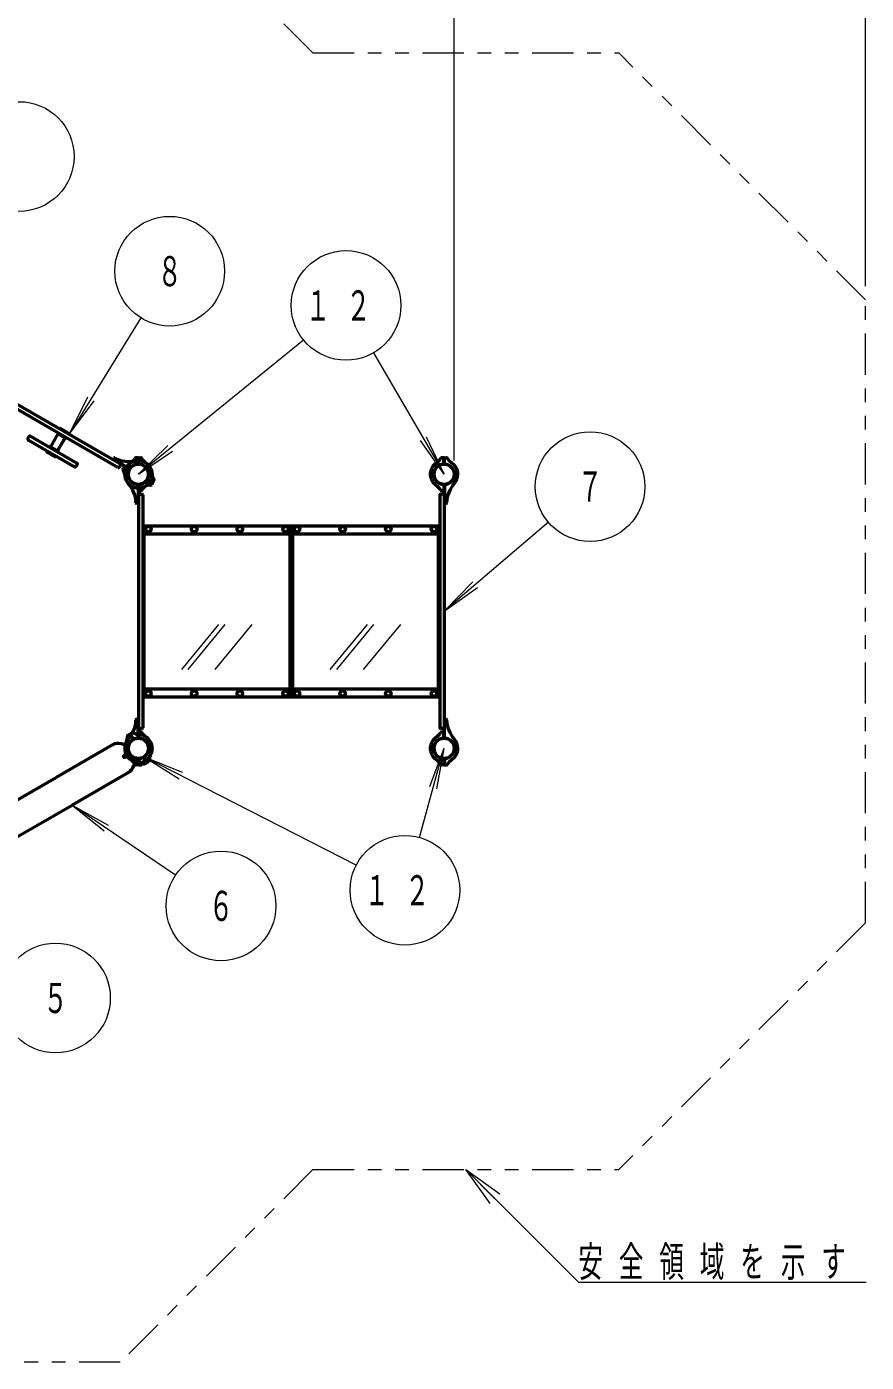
# Model space of a CAD drawing. Units: millimetres on the paper, scale 1:60. Extents: x -385 to 0, y -297 to 267.
# Drawn here: x -227.9 to -166.6, y 119.2 to 216.6 of the extents above; entities that cross this region are included whole.
import ezdxf
from ezdxf.enums import TextEntityAlignment as Align

# ---------------------------------------------------------------- set-up
doc = ezdxf.new("R2010")
doc.units = ezdxf.units.MM
doc.linetypes.add('USER1', pattern=[4.5, 2.5, -2])
doc.linetypes.add('USER3', pattern=[8, 3, -1, 1, -1, 1, -1])
doc.layers.add('LY_1', color=140, linetype='Continuous', lineweight=50)
doc.styles.add('ＭＳ ゴシック', font='')
doc.styles.get('ＭＳ ゴシック').set_extended_font_data('MS Gothic')

msp = doc.modelspace()

# ---------------------------------------------------------------- linework, layer by layer
at = {"layer": 'LY_1', "color": 7, "lineweight": 13}
for p, q in [((-196.685, 184.986), (-196.685, 239.957)), ((-166.685, 197.72), (-166.685, 239.957)), ((-219.543, 195.401), (-224.753, 186.949)), ((-207.685, 193.781), (-219.728, 183.986)), ((-202.573, 192.846), (-197.428, 183.986)), ((-224.753, 186.949), (-223.407, 189.63)), ((-224.753, 186.949), (-222.962, 189.355)), ((-197.428, 183.986), (-199.155, 186.439)), ((-197.428, 183.986), (-198.702, 186.701)), ((-219.728, 183.986), (-217.574, 186.074)), ((-219.728, 183.986), (-217.244, 185.669)), ((-189.822, 180.485), (-197.428, 173.986)), ((-197.428, 173.986), (-195.325, 176.126)), ((-197.428, 173.986), (-194.986, 175.728)), ((-213.886, 173.036), (-216.589, 169.733)), ((-213.414, 173.036), (-216.118, 169.733)), ((-211.451, 173.036), (-214.154, 169.733)), ((-203.052, 173.036), (-205.756, 169.733)), ((-202.581, 173.036), (-205.284, 169.733)), ((-200.618, 173.036), (-203.321, 169.733)), ((-199.232, 157.492), (-197.453, 163.986)), ((-197.453, 163.986), (-198.495, 161.172)), ((-197.453, 163.986), (-197.99, 161.034)), ((-219.305, 163.366), (-216.526, 162.237)), ((-219.305, 163.366), (-216.764, 161.772)), ((-203.85, 155.456), (-219.305, 163.366)), ((-224.557, 159.85), (-221.937, 158.389)), ((-224.557, 159.85), (-222.23, 157.956)), ((-217.016, 154.736), (-224.557, 159.85)), ((-194.076, 130.768), (-195.844, 133.243)), ((-195.844, 133.243), (-193.369, 131.475)), ((-195.844, 133.243), (-193.722, 131.122)), ((-195.844, 133.243), (-187.634, 125.034)), ((-187.634, 125.034), (-166.634, 125.034))]:
    msp.add_line(p, q, dxfattribs=at)
at = {"layer": 'LY_1', "color": 7, "linetype": 'USER3', "lineweight": 13}
for p, q in [((-206.994, 214.728), (-221.223, 228.957)), ((-206.994, 214.728), (-184.694, 214.728)), ((-206.994, 133.243), (-221.051, 119.186)), ((-206.994, 133.243), (-184.694, 133.243))]:
    msp.add_line(p, q, dxfattribs=at)
at = {"layer": 'LY_1', "linetype": 'USER3', "lineweight": 13}
for p, q in [((-166.685, 196.72), (-184.694, 214.728)), ((-166.685, 151.252), (-166.685, 196.72)), ((-166.685, 151.252), (-184.694, 133.243)), ((-221.051, 119.186), (-283.843, 119.186))]:
    msp.add_line(p, q, dxfattribs=at)
at = {"layer": 'LY_1'}
for p, q in [((-221.221, 184.482), (-229.376, 189.191)), ((-221.063, 184.757), (-229.218, 189.465)), ((-225.501, 187.319), (-225.475, 187.365)), ((-225.475, 187.365), (-224.753, 186.949)), ((-227.786, 186.594), (-227.711, 186.724)), ((-227.756, 186.481), (-224.378, 184.531)), ((-227.597, 186.755), (-224.22, 184.805)), ((-226.117, 185.986), (-225.571, 186.932)), ((-225.686, 186.999), (-225.66, 187.045)), ((-225.686, 186.999), (-224.965, 186.582)), ((-225.626, 185.703), (-225.08, 186.649)), ((-224.938, 186.628), (-224.965, 186.582)), ((-224.753, 186.949), (-224.78, 186.902)), ((-226.465, 185.649), (-226.428, 185.714)), ((-226.465, 185.649), (-225.744, 185.232)), ((-226.428, 185.714), (-225.706, 185.297)), ((-226.27, 185.988), (-226.232, 186.053)), ((-226.27, 185.988), (-225.548, 185.572)), ((-226.232, 186.053), (-225.51, 185.636)), ((-225.744, 185.232), (-225.706, 185.297)), ((-225.548, 185.572), (-225.51, 185.636)), ((-219.787, 185.193), (-219.908, 185.189)), ((-219.668, 185.193), (-219.537, 185.188)), ((-197.487, 185.193), (-197.618, 185.188)), ((-197.368, 185.193), (-197.247, 185.189)), ((-224.264, 184.561), (-224.189, 184.691)), ((-221.537, 185.1), (-221.49, 185.173)), ((-220.392, 184.398), (-221.526, 185.053)), ((-221.107, 184.513), (-221.032, 184.643)), ((-220.803, 184.538), (-220.86, 184.431)), ((-220.417, 184.355), (-220.757, 184.551)), ((-219.753, 184.767), (-219.753, 185.159)), ((-219.703, 184.767), (-219.703, 185.159)), ((-197.453, 184.767), (-197.453, 185.159)), ((-197.403, 184.767), (-197.403, 185.159)), ((-219.064, 183.573), (-218.724, 183.377)), ((-219.039, 183.617), (-218.699, 183.42)), ((-218.712, 183.331), (-218.782, 183.219)), ((-218.742, 184.152), (-218.739, 184.152)), ((-218.742, 183.819), (-218.739, 183.819)), ((-218.653, 183.434), (-218.596, 183.541)), ((-198.414, 184.152), (-198.416, 184.152)), ((-198.414, 183.819), (-198.416, 183.819)), ((-220.365, 183.215), (-220.366, 183.213)), ((-220.076, 183.048), (-220.078, 183.046)), ((-219.753, 183.205), (-219.753, 181.895)), ((-219.728, 182.477), (-219.728, 165.494)), ((-219.703, 183.205), (-219.703, 182.812)), ((-219.678, 182.527), (-219.461, 182.527)), ((-219.668, 182.779), (-219.547, 182.783)), ((-219.411, 182.477), (-219.411, 165.494)), ((-197.744, 182.477), (-197.744, 165.494)), ((-197.478, 182.527), (-197.694, 182.527)), ((-197.487, 182.779), (-197.608, 182.783)), ((-197.453, 183.205), (-197.453, 182.812)), ((-197.428, 182.477), (-197.428, 165.494)), ((-197.403, 183.205), (-197.403, 181.895)), ((-219.788, 181.862), (-219.875, 181.866)), ((-197.368, 181.862), (-197.28, 181.866)), ((-219.411, 180.236), (-219.411, 167.736)), ((-219.411, 180.236), (-208.578, 180.236)), ((-219.328, 180.236), (-219.328, 167.736)), ((-219.211, 179.644), (-208.778, 179.644)), ((-208.661, 167.736), (-208.661, 180.236)), ((-208.578, 180.236), (-208.578, 167.736)), ((-208.578, 180.236), (-197.744, 180.236)), ((-208.578, 167.736), (-208.578, 180.236)), ((-208.494, 180.236), (-208.494, 167.736)), ((-208.378, 179.644), (-197.944, 179.644)), ((-197.828, 167.736), (-197.828, 180.236)), ((-197.744, 167.736), (-197.744, 180.236)), ((-219.411, 167.736), (-208.578, 167.736)), ((-219.211, 168.327), (-208.778, 168.327)), ((-208.578, 167.736), (-197.744, 167.736)), ((-208.378, 168.327), (-197.944, 168.327)), ((-219.788, 166.11), (-219.875, 166.105)), ((-219.753, 164.767), (-219.753, 166.076)), ((-197.403, 164.767), (-197.403, 166.076)), ((-197.368, 166.11), (-197.28, 166.105)), ((-220.383, 165.001), (-220.494, 164.932)), ((-220.14, 164.65), (-220.336, 164.99)), ((-220.097, 164.675), (-220.293, 165.015)), ((-220.28, 165.061), (-220.164, 165.122)), ((-219.703, 164.767), (-219.703, 165.159)), ((-219.678, 165.444), (-219.461, 165.444)), ((-219.668, 165.193), (-219.547, 165.189)), ((-197.478, 165.444), (-197.694, 165.444)), ((-197.487, 165.193), (-197.608, 165.189)), ((-197.453, 164.767), (-197.453, 165.159)), ((-221.62, 164.24), (-225.724, 161.871)), ((-220.547, 164.205), (-220.988, 164.323)), ((-218.742, 164.152), (-218.739, 164.152)), ((-218.742, 163.819), (-218.739, 163.819)), ((-198.414, 164.152), (-198.416, 164.152)), ((-198.414, 163.819), (-198.416, 163.819)), ((-219.947, 163.166), (-220.065, 162.725)), ((-219.787, 162.779), (-219.908, 162.783)), ((-219.753, 163.205), (-219.753, 162.812)), ((-219.703, 163.205), (-219.703, 162.812)), ((-219.668, 162.779), (-219.537, 162.783)), ((-219.359, 163.297), (-219.162, 162.957)), ((-219.315, 163.322), (-219.119, 162.982)), ((-219.176, 162.911), (-219.291, 162.849)), ((-219.073, 162.97), (-218.961, 163.039)), ((-197.487, 162.779), (-197.618, 162.783)), ((-197.453, 163.205), (-197.453, 162.812)), ((-197.403, 163.205), (-197.403, 162.812)), ((-197.368, 162.779), (-197.247, 162.783)), ((-229.827, 159.502), (-225.724, 161.871)), ((-220.454, 162.219), (-224.557, 159.85)), ((-228.66, 157.481), (-224.557, 159.85))]:
    msp.add_line(p, q, dxfattribs=at)
at = {"layer": 'LY_1', "color": 7, "linetype": 'USER1', "lineweight": 13}
for p, q in [((-219.244, 179.569), (-208.744, 179.569)), ((-208.411, 179.569), (-197.911, 179.569)), ((-219.244, 168.402), (-208.744, 168.402)), ((-208.411, 168.402), (-197.911, 168.402))]:
    msp.add_line(p, q, dxfattribs=at)
at = {"layer": 'LY_1', "color": 7, "lineweight": 13}
for centre in [(-228.418, 207.173), (-217.444, 198.806), (-204.582, 196.305), (-186.781, 183.084), (-200.289, 153.634), (-213.705, 152.491), (-225.777, 145.769)]:
    msp.add_circle(centre, 4, dxfattribs=at)
at = {"layer": 'LY_1'}
for centre, radius in [((-219.728, 183.986), 0.743), ((-219.728, 183.986), 0.743), ((-197.428, 183.986), 0.743), ((-218.994, 179.986), 0.2), ((-215.661, 179.986), 0.2), ((-212.328, 179.986), 0.2), ((-208.994, 179.986), 0.2), ((-208.161, 179.986), 0.2), ((-204.828, 179.986), 0.2), ((-201.494, 179.986), 0.2), ((-198.161, 179.986), 0.2), ((-218.994, 167.986), 0.2), ((-215.661, 167.986), 0.2), ((-212.328, 167.986), 0.2), ((-208.994, 167.986), 0.2), ((-208.161, 167.986), 0.2), ((-204.828, 167.986), 0.2), ((-201.494, 167.986), 0.2), ((-198.161, 167.986), 0.2), ((-219.728, 163.986), 0.743), ((-197.428, 163.986), 0.743), ((-220.738, 163.402), 0.0833)]:
    msp.add_circle(centre, radius, dxfattribs=at)
for centre, radius, start, end in [((-227.714, 186.553), 0.0833, 150, 240), ((-227.639, 186.683), 0.0833, 60, 150), ((-221.462, 185.155), 0.0333, 61.08415, 147), ((-220.398, 187.081), 2.167, 241.08415, 282.21724), ((-219.905, 185.105), 0.0833, 92, 152.54116), ((-219.905, 185.105), 0.0833, 92, 152.54116), ((-219.786, 185.159), 0.0333, 0, 92), ((-219.669, 185.159), 0.0333, 88, 180), ((-219.55, 185.105), 0.0833, 27.45884, 88), ((-197.605, 185.105), 0.0833, 92, 152.54116), ((-197.486, 185.159), 0.0333, 0, 92), ((-197.369, 185.159), 0.0333, 88, 180), ((-197.25, 185.105), 0.0833, 27.45884, 88), ((-197.25, 185.105), 0.0833, 27.45884, 88), ((-224.337, 184.603), 0.0833, 240, 330), ((-224.262, 184.733), 0.0833, 330, 60), ((-221.509, 185.082), 0.0333, 147, 240), ((-221.179, 184.554), 0.0833, 240, 330), ((-221.104, 184.684), 0.0833, 330, 60), ((-220.786, 184.392), 0.0833, 152, 212.54116), ((-221.559, 183.898), 0.833, 2.7272, 32.54116), ((-220.773, 184.522), 0.0333, 60, 152), ((-219.728, 183.986), 1, 122.72719, 180), ((-219.728, 183.986), 0.75, 94.27066, 180), ((-219.728, 183.986), 0.75, 154.27066, 240), ((-220.433, 184.326), 0.0333, 334.27066, 60), ((-220.375, 184.427), 0.0333, 240, 325.72934), ((-219.728, 183.986), 0.75, 60, 145.72934), ((-220.719, 185.528), 0.833, 302.72719, 332.54116), ((-219.728, 183.986), 1, 60, 102.21724), ((-219.786, 184.767), 0.0333, 274.27066, 0), ((-219.669, 184.767), 0.0333, 180, 265.72934), ((-219.728, 183.986), 0.75, 0, 85.72934), ((-218.737, 185.528), 0.833, 207.45884, 237.27281), ((-219.728, 183.986), 0.75, 334.27066, 60), ((-219.728, 183.986), 1, 2.7272, 60), ((-219.728, 183.986), 1, 0, 57.2728), ((-197.428, 183.986), 1, 122.72719, 180), ((-197.428, 183.986), 0.75, 94.27066, 180), ((-198.419, 185.528), 0.833, 302.72719, 332.54116), ((-197.486, 184.767), 0.0333, 274.27066, 0), ((-197.369, 184.767), 0.0333, 180, 265.72934), ((-197.428, 183.986), 0.75, 0, 85.72934), ((-196.437, 185.528), 0.833, 207.45884, 237.27281), ((-197.428, 183.986), 1, 0, 57.2728), ((-219.728, 183.986), 1, 180, 222.21724), ((-219.728, 183.986), 1, 182.72719, 240), ((-219.728, 183.986), 0.75, 180, 265.72934), ((-222.073, 181.858), 2.167, 1.08415, 42.21724), ((-219.728, 183.986), 0.75, 240, 325.72934), ((-219.786, 183.205), 0.0333, 0, 85.72934), ((-219.669, 183.205), 0.0333, 94.27066, 180), ((-219.728, 183.986), 0.75, 274.27066, 0), ((-219.728, 183.986), 1, 302.72719, 0), ((-219.08, 183.545), 0.0333, 60, 145.72934), ((-219.022, 183.646), 0.0333, 154.27066, 240), ((-218.847, 183.272), 0.0833, 267.45884, 328), ((-218.739, 184.136), 0.0167, 8.62693, 90), ((-218.739, 183.836), 0.0167, 270, 351.37307), ((-217.896, 184.073), 0.833, 182.72719, 212.54116), ((-219.728, 183.986), 1.017, 0, 8.62693), ((-219.728, 183.986), 1.017, 351.37307, 0), ((-218.74, 183.348), 0.0333, 328, 60), ((-218.682, 183.449), 0.0333, 240, 332), ((-218.669, 183.58), 0.0833, 332, 32.54116), ((-218.669, 183.58), 0.0833, 332, 32.54116), ((-197.428, 183.986), 1.017, 171.37307, 180), ((-197.428, 183.986), 1.017, 180, 188.62693), ((-198.416, 184.136), 0.0167, 90, 171.37307), ((-198.416, 183.836), 0.0167, 188.62693, 270), ((-197.428, 183.986), 1, 180, 237.27281), ((-197.428, 183.986), 0.75, 180, 265.72934), ((-197.486, 183.205), 0.0333, 0, 85.72934), ((-197.369, 183.205), 0.0333, 94.27066, 180), ((-197.428, 183.986), 0.75, 274.27066, 0), ((-195.082, 181.858), 2.167, 137.78276, 178.91585), ((-197.428, 183.986), 1, 317.78276, 0), ((-220.352, 183.204), 0.0167, 150, 231.37307), ((-219.728, 183.986), 1.017, 231.37307, 240), ((-219.728, 183.986), 1.017, 240, 248.62693), ((-219.728, 183.986), 1, 240, 297.27281), ((-220.092, 183.054), 0.0167, 248.62693, 330), ((-219.678, 182.477), 0.05, 90, 180), ((-219.669, 182.812), 0.0333, 180, 272), ((-219.55, 182.866), 0.0833, 272, 332.54116), ((-218.737, 182.443), 0.833, 122.72719, 152.54116), ((-219.461, 182.477), 0.05, 0, 90), ((-218.888, 182.356), 0.833, 87.45884, 117.27281), ((-198.419, 182.443), 0.833, 27.45884, 57.2728), ((-197.694, 182.477), 0.05, 90, 180), ((-197.605, 182.866), 0.0833, 207.45884, 268), ((-197.486, 182.812), 0.0333, 268, 0), ((-197.478, 182.477), 0.05, 0, 90), ((-219.873, 181.899), 0.0333, 181.08415, 267), ((-219.786, 181.895), 0.0333, 267, 0), ((-197.369, 181.895), 0.0333, 180, 273), ((-197.282, 181.899), 0.0333, 273, 358.91585), ((-219.211, 179.761), 0.117, 180, 270), ((-208.778, 179.761), 0.117, 270, 0), ((-208.378, 179.761), 0.117, 180, 270), ((-197.944, 179.761), 0.117, 270, 0), ((-219.211, 168.21), 0.117, 90, 180), ((-208.778, 168.21), 0.117, 0, 90), ((-208.378, 168.21), 0.117, 90, 180), ((-197.944, 168.21), 0.117, 0, 90), ((-222.073, 166.113), 2.167, 317.78276, 358.91585), ((-219.873, 166.072), 0.0333, 93, 178.91585), ((-219.786, 166.076), 0.0333, 0, 93), ((-197.369, 166.076), 0.0333, 87, 180), ((-197.282, 166.072), 0.0333, 1.08415, 87), ((-195.082, 166.113), 2.167, 181.08415, 222.21724), ((-221.357, 164.826), 0.833, 332.72719, 2.54116), ((-220.441, 164.866), 0.0833, 122, 198.1784), ((-220.441, 164.866), 0.0833, 122, 182.54116), ((-219.728, 163.986), 0.75, 94.27066, 180), ((-220.365, 164.973), 0.0333, 30, 122), ((-220.264, 165.031), 0.0333, 118, 210), ((-220.134, 165.044), 0.0833, 57.45884, 118), ((-219.64, 165.817), 0.833, 237.45884, 267.27281), ((-219.728, 163.986), 0.75, 30, 115.72934), ((-219.786, 164.767), 0.0333, 274.27066, 0), ((-219.678, 165.494), 0.05, 180, 270), ((-219.669, 165.159), 0.0333, 88, 180), ((-219.669, 164.767), 0.0333, 180, 265.72934), ((-219.728, 163.986), 1, 30, 87.27281), ((-219.728, 163.986), 0.75, 0, 85.72934), ((-219.55, 165.105), 0.0833, 27.45884, 88), ((-218.737, 165.528), 0.833, 207.45884, 237.27281), ((-219.461, 165.494), 0.05, 270, 0), ((-219.728, 163.986), 1, 0, 57.2728), ((-197.428, 163.986), 1, 122.72719, 180), ((-197.428, 163.986), 0.75, 94.27066, 180), ((-198.419, 165.528), 0.833, 302.72719, 332.54116), ((-197.694, 165.494), 0.05, 180, 270), ((-197.605, 165.105), 0.0833, 92, 152.54116), ((-197.486, 165.159), 0.0333, 0, 92), ((-197.486, 164.767), 0.0333, 274.27066, 0), ((-197.478, 165.494), 0.05, 270, 0), ((-197.369, 164.767), 0.0333, 180, 265.72934), ((-197.428, 163.986), 0.75, 0, 85.72934), ((-221.204, 163.518), 0.833, 75, 120), ((-219.728, 163.986), 1, 137.78276, 180), ((-219.728, 163.986), 1, 180, 237.27281), ((-219.728, 163.986), 1, 152.72719, 165), ((-220.56, 164.157), 0.05, 348.37229, 75), ((-219.728, 163.986), 0.8, 168.37229, 251.62771), ((-219.728, 163.986), 0.75, 124.27066, 210), ((-219.728, 163.986), 0.75, 124.27066, 210), ((-219.728, 163.986), 0.75, 180, 265.72934), ((-220.169, 164.633), 0.0333, 304.27066, 30), ((-220.068, 164.691), 0.0333, 210, 295.72934), ((-219.728, 163.986), 0.75, 274.27066, 0), ((-219.728, 163.986), 0.75, 304.27066, 30), ((-219.728, 163.986), 1, 302.72719, 0), ((-219.728, 163.986), 1, 332.72719, 30), ((-218.739, 164.136), 0.0167, 8.62693, 90), ((-218.739, 163.836), 0.0167, 270, 351.37307), ((-219.728, 163.986), 1.017, 0, 8.62693), ((-219.728, 163.986), 1.017, 351.37307, 0), ((-197.428, 163.986), 1.017, 171.37307, 180), ((-197.428, 163.986), 1.017, 180, 188.62693), ((-198.416, 164.136), 0.0167, 90, 171.37307), ((-198.416, 163.836), 0.0167, 188.62693, 270), ((-197.428, 163.986), 1, 180, 237.27281), ((-197.428, 163.986), 0.75, 180, 265.72934), ((-197.428, 163.986), 0.75, 274.27066, 0), ((-197.428, 163.986), 1, 302.72719, 0), ((-197.428, 163.986), 1, 0, 42.21724), ((-219.728, 163.986), 0.75, 210, 295.72934), ((-220.719, 162.443), 0.833, 27.45884, 57.2728), ((-219.728, 163.986), 1, 255, 267.27281), ((-219.996, 163.179), 0.05, 345, 71.62771), ((-219.905, 162.866), 0.0833, 207.45884, 268), ((-219.905, 162.866), 0.0833, 207.45884, 268), ((-219.786, 162.812), 0.0333, 268, 0), ((-219.786, 163.205), 0.0333, 0, 85.72934), ((-219.815, 162.154), 0.833, 57.45884, 87.27281), ((-219.669, 163.205), 0.0333, 94.27066, 180), ((-219.669, 162.812), 0.0333, 180, 272), ((-219.55, 162.866), 0.0833, 272, 332.54116), ((-218.737, 162.443), 0.833, 122.72719, 152.54116), ((-219.388, 163.28), 0.0333, 30, 115.72934), ((-219.322, 162.927), 0.0833, 237.45884, 298), ((-219.322, 162.927), 0.0833, 237.45884, 298), ((-219.287, 163.338), 0.0333, 124.27066, 210), ((-219.191, 162.94), 0.0333, 298, 30), ((-219.09, 162.998), 0.0333, 210, 302), ((-219.014, 163.105), 0.0833, 302, 2.54116), ((-218.098, 163.146), 0.833, 152.72719, 182.54116), ((-198.419, 162.443), 0.833, 27.45884, 57.2728), ((-197.605, 162.866), 0.0833, 207.45884, 268), ((-197.486, 162.812), 0.0333, 268, 0), ((-197.486, 163.205), 0.0333, 0, 85.72934), ((-197.369, 163.205), 0.0333, 94.27066, 180), ((-197.369, 162.812), 0.0333, 180, 272), ((-197.25, 162.866), 0.0833, 272, 332.54116), ((-197.25, 162.866), 0.0833, 272, 332.54116), ((-196.437, 162.443), 0.833, 122.72719, 152.54116), ((-220.87, 162.941), 0.833, 300, 345)]:
    msp.add_arc(centre, radius, start, end, dxfattribs=at)
at = {"layer": 'LY_1', "color": 7, "linetype": 'USER1', "lineweight": 13}
for centre, start, end in [((-219.244, 179.736), 180, 270), ((-208.744, 179.736), 270, 0), ((-208.411, 179.736), 180, 270), ((-197.911, 179.736), 270, 0), ((-219.244, 168.236), 90, 180), ((-208.744, 168.236), 0, 90), ((-208.411, 168.236), 90, 180), ((-197.911, 168.236), 0, 90)]:
    msp.add_arc(centre, 0.167, start, end, dxfattribs=at)

# ---------------------------------------------------------------- texts
at = {"layer": 'LY_1', "color": 7, "style": 'ＭＳ ゴシック', "width": 0.6}
for s, p in [('８', (-217.444, 198.806)), ('７', (-186.781, 183.084)), ('６', (-213.705, 152.491)), ('５', (-225.777, 145.769))]:
    msp.add_text(s, height=2.199, dxfattribs=at).set_placement(p, align=Align.MIDDLE_CENTER)
at = {"layer": 'LY_1', "color": 7, "char_height": 2.199, "style": 'ＭＳ ゴシック'}
for s, insert, attachment_point in [('\\T1.64;\\W0.6;１２', (-204.582, 196.305), 5), ('\\T1.64;\\W0.6;１２', (-200.289, 153.634), 5), ('\\T1.64;\\W0.6;安全領域を示す', (-187.634, 125.184), 7)]:
    msp.add_mtext(s, dxfattribs=dict(at, insert=insert, attachment_point=attachment_point))

doc.saveas('drawing.dxf')
